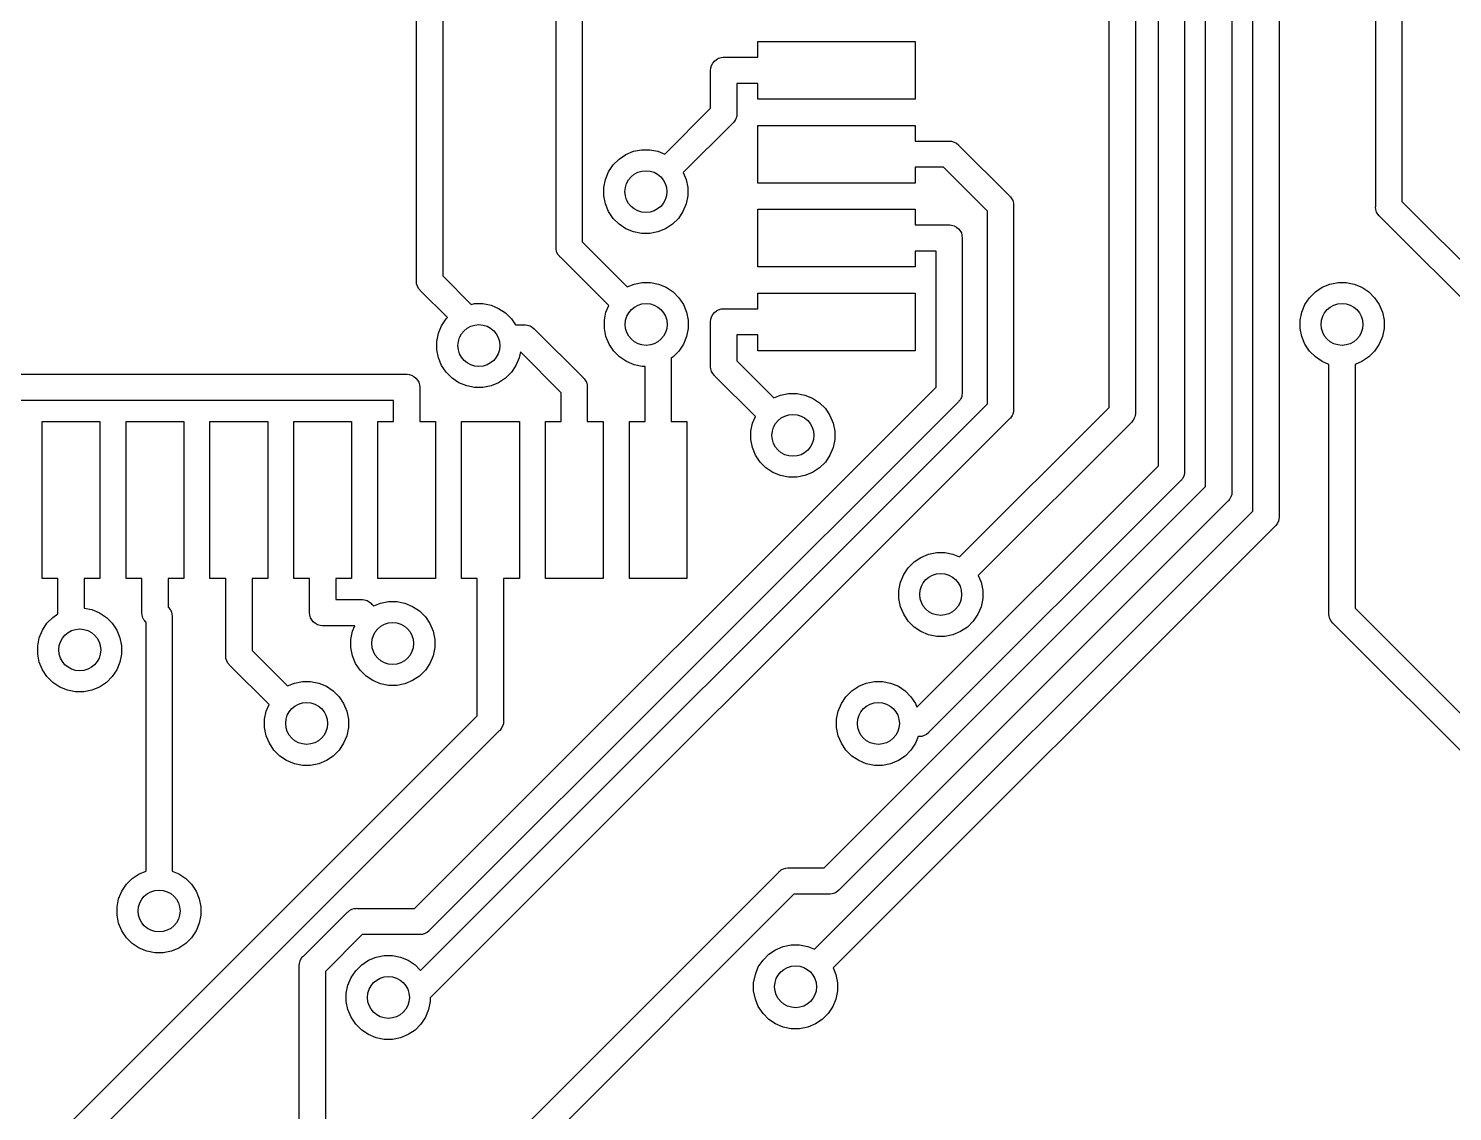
# Model space of a CAD drawing. Extents: x 0.4 to 23, y -16.1 to -0.4.
# Drawn here: x 13.89 to 14.425, y -4.392 to -3.985 of the extents above; entities that cross this region are included whole.
import ezdxf

# ---------------------------------------------------------------- set-up
doc = ezdxf.new("R2010")
doc.units = 0
doc.header["$MEASUREMENT"] = 0
doc.layers.add('BLACK', color=7, linetype='CONTINUOUS')

msp = doc.modelspace()

# ---------------------------------------------------------------- linework, layer by layer
at = {"layer": 'BLACK', "linetype": 'CONTINUOUS'}
for p, q in [((14.0879, -4.06673), (14.0879, -3.81515)), ((14.0977, -3.81694), (14.0977, -4.06494)), ((14.2956, -4.12719), (14.2956, -3.91764)), ((14.3054, -3.91944), (14.3054, -4.12899)), ((14.3141, -4.14906), (14.3141, -3.92419)), ((14.3239, -3.92599), (14.3239, -4.15086)), ((14.3318, -4.15682), (14.3318, -3.93154)), ((14.3416, -3.93333), (14.3416, -4.15861)), ((14.0453, -3.94031), (14.0453, -4.07762)), ((14.3495, -4.1661), (14.3495, -3.93888)), ((14.3594, -3.94068), (14.3594, -4.1679)), ((14.0354, -4.07942), (14.0354, -3.94319)), ((14.3957, -4.05157), (14.3957, -3.95807)), ((14.4055, -3.95807), (14.4055, -4.04978)), ((14.1636, -3.99555), (14.1636, -3.98965)), ((14.1636, -3.98965), (14.2227, -3.98965)), ((14.2227, -3.98965), (14.2227, -4.0113)), ((14.1459, -4.00047), (14.146, -3.99951)), ((14.146, -3.99951), (14.1462, -3.99858)), ((14.1462, -3.99858), (14.1467, -3.99773)), ((14.1467, -3.99773), (14.1473, -3.99698)), ((14.1473, -3.99698), (14.1481, -3.99636)), ((14.1481, -3.99636), (14.1489, -3.9959)), ((14.1489, -3.9959), (14.1499, -3.99562)), ((14.1499, -3.99562), (14.1506, -3.99555)), ((14.1506, -3.99555), (14.1508, -3.99553)), ((14.1508, -3.99553), (14.1511, -3.99555)), ((14.1511, -3.99555), (14.1636, -3.99555)), ((14.1459, -4.00071), (14.1459, -4.00047)), ((14.1459, -4.01473), (14.1459, -4.00071)), ((14.1636, -4.00539), (14.1557, -4.00539)), ((14.1557, -4.00539), (14.1557, -4.01653)), ((14.1636, -4.0113), (14.1636, -4.00539)), ((14.1287, -4.03194), (14.1459, -4.01473)), ((14.2227, -4.0113), (14.1636, -4.0113)), ((14.1541, -4.02042), (14.1356, -4.0389)), ((14.1543, -4.02026), (14.1541, -4.02042)), ((14.1545, -4.02008), (14.1543, -4.02026)), ((14.1549, -4.01952), (14.1545, -4.02008)), ((14.1545, -4.02008), (14.1545, -4.02008)), ((14.1552, -4.01894), (14.1549, -4.01952)), ((14.1554, -4.01866), (14.1552, -4.01894)), ((14.1557, -4.01773), (14.1554, -4.01866)), ((14.1557, -4.01653), (14.1558, -4.01677)), ((14.1558, -4.01677), (14.1557, -4.01701)), ((14.1557, -4.01701), (14.1557, -4.01701)), ((14.1557, -4.01701), (14.1557, -4.01773)), ((14.1636, -4.0428), (14.1636, -4.02114)), ((14.1636, -4.02114), (14.2227, -4.02114)), ((14.2227, -4.02114), (14.2227, -4.02705)), ((14.1141, -4.03207), (14.117, -4.03088)), ((14.117, -4.03088), (14.12, -4.03028)), ((14.12, -4.03028), (14.1231, -4.03028)), ((14.1231, -4.03028), (14.1261, -4.03088)), ((14.1261, -4.03088), (14.1287, -4.03194)), ((14.2227, -4.02705), (14.2352, -4.02705)), ((14.2352, -4.02705), (14.2355, -4.02702)), ((14.2355, -4.02702), (14.2357, -4.02705)), ((14.2357, -4.02705), (14.2357, -4.02705)), ((14.2357, -4.02705), (14.2364, -4.02712)), ((14.2364, -4.02712), (14.2374, -4.0274)), ((14.2374, -4.0274), (14.2382, -4.02786)), ((14.2382, -4.02786), (14.239, -4.02847)), ((14.239, -4.02847), (14.2391, -4.02866)), ((14.2391, -4.02866), (14.2581, -4.04766)), ((14.1076, -4.03857), (14.1093, -4.03599)), ((14.1093, -4.03599), (14.1115, -4.0338)), ((14.1115, -4.0338), (14.1141, -4.03207)), ((14.2334, -4.03689), (14.2227, -4.03689)), ((14.2227, -4.03689), (14.2227, -4.0428)), ((14.2499, -4.05335), (14.2334, -4.03689)), ((14.1058, -4.04448), (14.1064, -4.04143)), ((14.1064, -4.04143), (14.1076, -4.03857)), ((14.1356, -4.0389), (14.1367, -4.04143)), ((14.1367, -4.04143), (14.1373, -4.04448)), ((14.1058, -4.04758), (14.1058, -4.04448)), ((14.1064, -4.05062), (14.1058, -4.04758)), ((14.1373, -4.04758), (14.1367, -4.05062)), ((14.1373, -4.04448), (14.1373, -4.04758)), ((14.2227, -4.0428), (14.1636, -4.0428)), ((14.2581, -4.04766), (14.2583, -4.04781)), ((14.2583, -4.04781), (14.2585, -4.048)), ((14.2585, -4.048), (14.2585, -4.048)), ((14.2585, -4.048), (14.2589, -4.04856)), ((14.1076, -4.05349), (14.1064, -4.05062)), ((14.1367, -4.05062), (14.1355, -4.05349)), ((14.1636, -4.07429), (14.1636, -4.05264)), ((14.1636, -4.05264), (14.2227, -4.05264)), ((14.2227, -4.05264), (14.2227, -4.05854)), ((14.2499, -4.12576), (14.2499, -4.05335)), ((14.2589, -4.04856), (14.2592, -4.04898)), ((14.2592, -4.04898), (14.2594, -4.04942)), ((14.2594, -4.04942), (14.2597, -4.05035)), ((14.2597, -4.05035), (14.2597, -4.05107)), ((14.2597, -4.05107), (14.2597, -4.05107)), ((14.2597, -4.05107), (14.2598, -4.05131)), ((14.2598, -4.05131), (14.2597, -4.05155)), ((14.2597, -4.05155), (14.2597, -4.12755)), ((14.3956, -4.05181), (14.3957, -4.05157)), ((14.3957, -4.05278), (14.3956, -4.05181)), ((14.396, -4.05371), (14.3957, -4.05278)), ((14.4055, -4.04978), (14.5346, -4.17885)), ((14.1093, -4.05607), (14.1076, -4.05349)), ((14.1115, -4.05826), (14.1093, -4.05607)), ((14.1141, -4.05998), (14.1115, -4.05826)), ((14.1316, -4.05826), (14.129, -4.05998)), ((14.1338, -4.05607), (14.1316, -4.05826)), ((14.1355, -4.05349), (14.1338, -4.05607)), ((14.2227, -4.05854), (14.2352, -4.05854)), ((14.2352, -4.05854), (14.2355, -4.05852)), ((14.2355, -4.05852), (14.2357, -4.05854)), ((14.2357, -4.05854), (14.2357, -4.05854)), ((14.2357, -4.05854), (14.2364, -4.05861)), ((14.2364, -4.05861), (14.2374, -4.0589)), ((14.3965, -4.05456), (14.396, -4.05371)), ((14.3969, -4.05512), (14.3965, -4.05456)), ((14.3971, -4.05531), (14.3969, -4.05512)), ((14.3973, -4.05547), (14.3971, -4.05531)), ((14.5263, -4.18454), (14.3973, -4.05547)), ((14.117, -4.06117), (14.1141, -4.05998)), ((14.12, -4.06178), (14.117, -4.06117)), ((14.1231, -4.06178), (14.12, -4.06178)), ((14.1261, -4.06117), (14.1231, -4.06178)), ((14.129, -4.05998), (14.1261, -4.06117)), ((14.2374, -4.0589), (14.2382, -4.05935)), ((14.2382, -4.05935), (14.239, -4.05997)), ((14.239, -4.05997), (14.2396, -4.06072)), ((14.2396, -4.06072), (14.2401, -4.06157)), ((14.2401, -4.06157), (14.2403, -4.0625)), ((14.2403, -4.0625), (14.2404, -4.06346)), ((14.2404, -4.06346), (14.2404, -4.06371)), ((14.2404, -4.06371), (14.2404, -4.12124)), ((14.0879, -4.06698), (14.0879, -4.06673)), ((14.0879, -4.06794), (14.0879, -4.06698)), ((14.0882, -4.06887), (14.0879, -4.06794)), ((14.0887, -4.06972), (14.0882, -4.06887)), ((14.0977, -4.06494), (14.1146, -4.08184)), ((14.2306, -4.06839), (14.2227, -4.06839)), ((14.2227, -4.06839), (14.2227, -4.07429)), ((14.2306, -4.11945), (14.2306, -4.06839)), ((14.0891, -4.07029), (14.0887, -4.06972)), ((14.0893, -4.07047), (14.0891, -4.07029)), ((14.0895, -4.07063), (14.0893, -4.07047)), ((14.1077, -4.0888), (14.0895, -4.07063)), ((14.2227, -4.07429), (14.1636, -4.07429)), ((14.0354, -4.07966), (14.0354, -4.07942)), ((14.0355, -4.08062), (14.0354, -4.07966)), ((14.0453, -4.07762), (14.056, -4.08838)), ((14.0358, -4.08155), (14.0355, -4.08062)), ((14.0362, -4.0824), (14.0358, -4.08155)), ((14.0367, -4.08297), (14.0362, -4.0824)), ((14.0368, -4.08315), (14.0367, -4.08297)), ((14.037, -4.08331), (14.0368, -4.08315)), ((14.0471, -4.09337), (14.037, -4.08331)), ((14.1146, -4.08184), (14.1172, -4.08079)), ((14.1172, -4.08079), (14.1202, -4.08018)), ((14.1202, -4.08018), (14.1233, -4.08018)), ((14.1233, -4.08018), (14.1263, -4.08079)), ((14.1263, -4.08079), (14.1292, -4.08197)), ((14.1292, -4.08197), (14.1318, -4.0837)), ((14.1318, -4.0837), (14.134, -4.08589)), ((14.1636, -4.09004), (14.1636, -4.08413)), ((14.1636, -4.08413), (14.2227, -4.08413)), ((14.2227, -4.08413), (14.2227, -4.10579)), ((14.3708, -4.08589), (14.373, -4.0837)), ((14.373, -4.0837), (14.3756, -4.08197)), ((14.3756, -4.08197), (14.3784, -4.08079)), ((14.3784, -4.08079), (14.3815, -4.08018)), ((14.3815, -4.08018), (14.3846, -4.08018)), ((14.3846, -4.08018), (14.3876, -4.08079)), ((14.3876, -4.08079), (14.3905, -4.08197)), ((14.3905, -4.08197), (14.3931, -4.0837)), ((14.3931, -4.0837), (14.3952, -4.08589)), ((14.056, -4.08838), (14.0573, -4.08812)), ((14.0573, -4.08812), (14.0604, -4.08812)), ((14.0604, -4.08812), (14.0635, -4.08872)), ((14.0635, -4.08872), (14.0663, -4.08991)), ((14.0663, -4.08991), (14.0689, -4.09163)), ((14.1066, -4.09134), (14.1077, -4.0888)), ((14.134, -4.08589), (14.1357, -4.08847)), ((14.1357, -4.08847), (14.1369, -4.09134)), ((14.1481, -4.09085), (14.1489, -4.09039)), ((14.1489, -4.09039), (14.1499, -4.09011)), ((14.1499, -4.09011), (14.1506, -4.09004)), ((14.1506, -4.09004), (14.1508, -4.09002)), ((14.1506, -4.09004), (14.1506, -4.09004)), ((14.1508, -4.09002), (14.1511, -4.09004)), ((14.1511, -4.09004), (14.1636, -4.09004)), ((14.3679, -4.09134), (14.3691, -4.08847)), ((14.3691, -4.08847), (14.3708, -4.08589)), ((14.3952, -4.08589), (14.397, -4.08847)), ((14.397, -4.08847), (14.3982, -4.09134)), ((14.0449, -4.09641), (14.0466, -4.09383)), ((14.0466, -4.09383), (14.0471, -4.09337)), ((14.0689, -4.09163), (14.0711, -4.09383)), ((14.0711, -4.09383), (14.0726, -4.0961)), ((14.0726, -4.0961), (14.076, -4.0961)), ((14.076, -4.0961), (14.0762, -4.09608)), ((14.0762, -4.09608), (14.0764, -4.0961)), ((14.0764, -4.0961), (14.0764, -4.0961)), ((14.0764, -4.0961), (14.0772, -4.09617)), ((14.0772, -4.09617), (14.0781, -4.09645)), ((14.106, -4.09438), (14.1066, -4.09134)), ((14.106, -4.09748), (14.106, -4.09438)), ((14.1369, -4.09134), (14.1375, -4.09438)), ((14.1375, -4.09438), (14.1375, -4.09748)), ((14.1459, -4.09496), (14.146, -4.094)), ((14.1459, -4.0952), (14.1459, -4.09496)), ((14.1459, -4.11142), (14.1459, -4.0952)), ((14.146, -4.094), (14.1462, -4.09307)), ((14.1462, -4.09307), (14.1467, -4.09221)), ((14.1467, -4.09221), (14.1473, -4.09146)), ((14.1473, -4.09146), (14.1481, -4.09085)), ((14.3673, -4.09438), (14.3679, -4.09134)), ((14.3673, -4.09748), (14.3673, -4.09438)), ((14.3982, -4.09134), (14.3988, -4.09438)), ((14.3988, -4.09438), (14.3988, -4.09748)), ((14.0431, -4.10232), (14.0437, -4.09927)), ((14.0437, -4.09927), (14.0449, -4.09641)), ((14.0781, -4.09645), (14.0789, -4.09691)), ((14.0789, -4.09691), (14.0797, -4.09753)), ((14.0797, -4.09753), (14.0798, -4.09771)), ((14.0798, -4.09771), (14.098, -4.1159)), ((14.1066, -4.10052), (14.106, -4.09748)), ((14.1078, -4.10339), (14.1066, -4.10052)), ((14.1369, -4.10052), (14.1357, -4.10339)), ((14.1375, -4.09748), (14.1369, -4.10052)), ((14.1636, -4.09988), (14.1557, -4.09988)), ((14.1557, -4.09988), (14.1557, -4.10963)), ((14.1636, -4.10579), (14.1636, -4.09988)), ((14.3679, -4.10052), (14.3673, -4.09748)), ((14.3691, -4.10339), (14.3679, -4.10052)), ((14.3982, -4.10052), (14.397, -4.10339)), ((14.3988, -4.09748), (14.3982, -4.10052)), ((14.0431, -4.10542), (14.0431, -4.10232)), ((14.0437, -4.10846), (14.0431, -4.10542)), ((14.0745, -4.10624), (14.074, -4.10846)), ((14.0898, -4.12159), (14.0745, -4.10624)), ((14.1095, -4.10597), (14.1078, -4.10339)), ((14.1117, -4.10816), (14.1095, -4.10597)), ((14.134, -4.10597), (14.1318, -4.10816)), ((14.1357, -4.10339), (14.134, -4.10597)), ((14.2227, -4.10579), (14.1636, -4.10579)), ((14.3708, -4.10597), (14.3691, -4.10339)), ((14.373, -4.10816), (14.3708, -4.10597)), ((14.3952, -4.10597), (14.3931, -4.10816)), ((14.397, -4.10339), (14.3952, -4.10597)), ((14.0449, -4.11133), (14.0437, -4.10846)), ((14.0466, -4.1139), (14.0449, -4.11133)), ((14.0728, -4.11133), (14.0711, -4.1139)), ((14.074, -4.10846), (14.0728, -4.11133)), ((14.1143, -4.10988), (14.1117, -4.10816)), ((14.1172, -4.11107), (14.1143, -4.10988)), ((14.1202, -4.11168), (14.1172, -4.11107)), ((14.1213, -4.11168), (14.1202, -4.11168)), ((14.1213, -4.13236), (14.1213, -4.11168)), ((14.1318, -4.10816), (14.1311, -4.10859)), ((14.1311, -4.10859), (14.1311, -4.13236)), ((14.1459, -4.11167), (14.1459, -4.11142)), ((14.1459, -4.11191), (14.1459, -4.11167)), ((14.146, -4.11263), (14.1459, -4.11191)), ((14.1459, -4.11191), (14.1459, -4.11191)), ((14.1557, -4.10963), (14.1696, -4.12351)), ((14.3756, -4.10988), (14.373, -4.10816)), ((14.3781, -4.11094), (14.3756, -4.10988)), ((14.3781, -4.20438), (14.3781, -4.11094)), ((14.3905, -4.10988), (14.3879, -4.11094)), ((14.3879, -4.11094), (14.3879, -4.20259)), ((14.3931, -4.10816), (14.3905, -4.10988)), ((12.6912, -4.11463), (14.0315, -4.11463)), ((14.0315, -4.11463), (14.0317, -4.11461)), ((14.0317, -4.11461), (14.032, -4.11463)), ((14.032, -4.11463), (14.0327, -4.11471)), ((14.0327, -4.11471), (14.0336, -4.11499)), ((14.0336, -4.11499), (14.0345, -4.11544)), ((14.0345, -4.11544), (14.0352, -4.11606)), ((14.0352, -4.11606), (14.0358, -4.11681)), ((14.0358, -4.11681), (14.0363, -4.11766)), ((14.0488, -4.1161), (14.0466, -4.1139)), ((14.0514, -4.11782), (14.0488, -4.1161)), ((14.0689, -4.1161), (14.0663, -4.11782)), ((14.0711, -4.1139), (14.0689, -4.1161)), ((14.098, -4.1159), (14.0982, -4.11606)), ((14.0982, -4.11606), (14.0984, -4.11625)), ((14.0984, -4.11625), (14.0984, -4.11625)), ((14.0984, -4.11625), (14.0986, -4.11654)), ((14.0986, -4.11654), (14.0988, -4.11681)), ((14.0988, -4.11681), (14.0993, -4.11766)), ((14.1462, -4.11356), (14.146, -4.11263)), ((14.1467, -4.11441), (14.1462, -4.11356)), ((14.1473, -4.11516), (14.1467, -4.11441)), ((14.1475, -4.11532), (14.1473, -4.11516)), ((14.1627, -4.13047), (14.1475, -4.11532)), ((14.0347, -4.31532), (14.2306, -4.11945)), ((14.0363, -4.11766), (14.0366, -4.11859)), ((14.0366, -4.11859), (14.0367, -4.11956)), ((14.0367, -4.11956), (14.0367, -4.1198)), ((14.0367, -4.1198), (14.0367, -4.13236)), ((14.0543, -4.11901), (14.0514, -4.11782)), ((14.0573, -4.11961), (14.0543, -4.11901)), ((14.0604, -4.11961), (14.0573, -4.11961)), ((14.0635, -4.11901), (14.0604, -4.11961)), ((14.0663, -4.11782), (14.0635, -4.11901)), ((14.0898, -4.13236), (14.0898, -4.12159)), ((14.0993, -4.11766), (14.0996, -4.11859)), ((14.0996, -4.11859), (14.0996, -4.11931)), ((14.0996, -4.11931), (14.0996, -4.11931)), ((14.0996, -4.11931), (14.0997, -4.11956)), ((14.0997, -4.11956), (14.0996, -4.1198)), ((14.0996, -4.1198), (14.0996, -4.13236)), ((14.1696, -4.12351), (14.1722, -4.12246)), ((14.1722, -4.12246), (14.1752, -4.12186)), ((14.1752, -4.12186), (14.1783, -4.12186)), ((14.1783, -4.12186), (14.1813, -4.12246)), ((14.1813, -4.12246), (14.1842, -4.12365)), ((14.2403, -4.12245), (14.2402, -4.12305)), ((14.2404, -4.12173), (14.2403, -4.12245)), ((14.2404, -4.12124), (14.2404, -4.12148)), ((14.2404, -4.12148), (14.2404, -4.12173)), ((14.2404, -4.12173), (14.2404, -4.12173)), ((14.0268, -4.12448), (12.6894, -4.12448)), ((14.0268, -4.13236), (14.0268, -4.12448)), ((14.037, -4.33865), (14.2499, -4.12576)), ((14.2388, -4.12513), (14.0404, -4.32355)), ((14.1842, -4.12365), (14.1868, -4.12537)), ((14.1868, -4.12537), (14.189, -4.12757)), ((14.189, -4.12757), (14.1907, -4.13015)), ((14.239, -4.12498), (14.2388, -4.12513)), ((14.2391, -4.12479), (14.239, -4.12498)), ((14.2396, -4.12423), (14.2391, -4.12479)), ((14.2394, -4.1833), (14.2956, -4.12719)), ((14.2401, -4.12338), (14.2396, -4.12423)), ((14.2402, -4.12305), (14.2401, -4.12338)), ((14.2597, -4.12755), (14.2598, -4.1278)), ((14.2598, -4.1278), (14.2597, -4.12804)), ((14.2597, -4.12804), (14.2597, -4.12804)), ((14.2597, -4.12804), (14.2597, -4.12876)), ((13.8949, -4.19142), (13.8949, -4.13236)), ((13.8949, -4.13236), (13.9166, -4.13236)), ((13.9166, -4.13236), (13.9166, -4.19142)), ((13.9264, -4.19142), (13.9264, -4.13236)), ((13.9264, -4.13236), (13.9481, -4.13236)), ((13.9481, -4.13236), (13.9481, -4.19142)), ((13.9579, -4.19142), (13.9579, -4.13236)), ((13.9579, -4.13236), (13.9796, -4.13236)), ((13.9796, -4.13236), (13.9796, -4.19142)), ((13.9894, -4.19142), (13.9894, -4.13236)), ((13.9894, -4.13236), (14.0111, -4.13236)), ((14.0111, -4.13236), (14.0111, -4.19142)), ((14.0209, -4.19142), (14.0209, -4.13236)), ((14.0209, -4.13236), (14.0268, -4.13236)), ((14.0367, -4.13236), (14.0426, -4.13236)), ((14.2581, -4.13145), (14.0406, -4.34894)), ((14.0426, -4.13236), (14.0426, -4.19142)), ((14.0524, -4.19142), (14.0524, -4.13236)), ((14.0524, -4.13236), (14.0741, -4.13236)), ((14.0741, -4.13236), (14.0741, -4.19142)), ((14.0839, -4.19142), (14.0839, -4.13236)), ((14.0839, -4.13236), (14.0898, -4.13236)), ((14.0996, -4.13236), (14.1056, -4.13236)), ((14.1056, -4.13236), (14.1056, -4.19142)), ((14.1154, -4.19142), (14.1154, -4.13236)), ((14.1154, -4.13236), (14.1213, -4.13236)), ((14.1311, -4.13236), (14.137, -4.13236)), ((14.137, -4.13236), (14.137, -4.19142)), ((14.161, -4.13606), (14.1616, -4.13301)), ((14.1616, -4.13301), (14.1627, -4.13047)), ((14.1907, -4.13015), (14.1919, -4.13301)), ((14.1919, -4.13301), (14.1925, -4.13606)), ((14.3038, -4.13288), (14.2464, -4.19026)), ((14.2583, -4.13129), (14.2581, -4.13145)), ((14.2585, -4.1311), (14.2583, -4.13129)), ((14.2589, -4.13054), (14.2585, -4.1311)), ((14.2585, -4.1311), (14.2585, -4.1311)), ((14.2591, -4.1302), (14.2589, -4.13054)), ((14.2594, -4.12969), (14.2591, -4.1302)), ((14.2597, -4.12876), (14.2594, -4.12969)), ((14.304, -4.13273), (14.3038, -4.13288)), ((14.3045, -4.13207), (14.304, -4.13273)), ((14.3046, -4.13198), (14.3045, -4.13207)), ((14.305, -4.13112), (14.3046, -4.13198)), ((14.3052, -4.13066), (14.305, -4.13112)), ((14.3053, -4.1302), (14.3052, -4.13066)), ((14.3054, -4.12947), (14.3053, -4.1302)), ((14.3054, -4.12899), (14.3054, -4.12923)), ((14.3054, -4.12923), (14.3054, -4.12947)), ((14.3054, -4.12947), (14.3054, -4.12947)), ((14.161, -4.13916), (14.161, -4.13606)), ((14.1925, -4.13606), (14.1925, -4.13916)), ((14.1616, -4.1422), (14.161, -4.13916)), ((14.1628, -4.14507), (14.1616, -4.1422)), ((14.1919, -4.1422), (14.1907, -4.14507)), ((14.1925, -4.13916), (14.1919, -4.1422)), ((14.1645, -4.14765), (14.1628, -4.14507)), ((14.1667, -4.14984), (14.1645, -4.14765)), ((14.189, -4.14765), (14.1868, -4.14984)), ((14.1907, -4.14507), (14.189, -4.14765)), ((14.2234, -4.23972), (14.3141, -4.14906)), ((14.1693, -4.15156), (14.1667, -4.14984)), ((14.1722, -4.15275), (14.1693, -4.15156)), ((14.1752, -4.15335), (14.1722, -4.15275)), ((14.1783, -4.15335), (14.1752, -4.15335)), ((14.1813, -4.15275), (14.1783, -4.15335)), ((14.1842, -4.15156), (14.1813, -4.15275)), ((14.1868, -4.14984), (14.1842, -4.15156)), ((14.3223, -4.15475), (14.2279, -4.24916)), ((14.3225, -4.1546), (14.3223, -4.15475)), ((14.3227, -4.15441), (14.3225, -4.1546)), ((14.323, -4.15394), (14.3227, -4.15441)), ((14.3227, -4.15441), (14.3227, -4.15441)), ((14.3231, -4.15385), (14.323, -4.15394)), ((14.3236, -4.15299), (14.3231, -4.15385)), ((14.3239, -4.15206), (14.3236, -4.15299)), ((14.3239, -4.15086), (14.3239, -4.1511)), ((14.3239, -4.1511), (14.3239, -4.15134)), ((14.3239, -4.15134), (14.3239, -4.15134)), ((14.3239, -4.15134), (14.3239, -4.15206)), ((14.1885, -4.3001), (14.3318, -4.15682)), ((14.3416, -4.15982), (14.3413, -4.16075)), ((14.3416, -4.15861), (14.3417, -4.15885)), ((14.3417, -4.15885), (14.3416, -4.1591)), ((14.3416, -4.1591), (14.3416, -4.1591)), ((14.3416, -4.1591), (14.3416, -4.15982)), ((14.34, -4.1625), (14.1942, -4.30833)), ((14.3402, -4.16235), (14.34, -4.1625)), ((14.3404, -4.16216), (14.3402, -4.16235)), ((14.3408, -4.1616), (14.3404, -4.16216)), ((14.3404, -4.16216), (14.3404, -4.16216)), ((14.3409, -4.16144), (14.3408, -4.1616)), ((14.3413, -4.16075), (14.3409, -4.16144)), ((14.1849, -4.33071), (14.3495, -4.1661)), ((14.3586, -4.17089), (14.3581, -4.17145)), ((14.359, -4.17003), (14.3586, -4.17089)), ((14.3591, -4.16992), (14.359, -4.17003)), ((14.3593, -4.16911), (14.3591, -4.16992)), ((14.3594, -4.16838), (14.3593, -4.16911)), ((14.3594, -4.1679), (14.3594, -4.16814)), ((14.3594, -4.16814), (14.3594, -4.16838)), ((14.3594, -4.16838), (14.3594, -4.16838)), ((14.3578, -4.17179), (14.1919, -4.33767)), ((14.358, -4.17164), (14.3578, -4.17179)), ((14.3581, -4.17145), (14.358, -4.17164)), ((14.3581, -4.17145), (14.3581, -4.17145)), ((14.2277, -4.18225), (14.2308, -4.18165)), ((14.2308, -4.18165), (14.2339, -4.18165)), ((14.2339, -4.18165), (14.2369, -4.18225)), ((14.2201, -4.18735), (14.2223, -4.18516)), ((14.2223, -4.18516), (14.2249, -4.18344)), ((14.2249, -4.18344), (14.2277, -4.18225)), ((14.2369, -4.18225), (14.2394, -4.1833)), ((13.9008, -4.19142), (13.8949, -4.19142)), ((13.9008, -4.20472), (13.9008, -4.19142)), ((13.9166, -4.19142), (13.9107, -4.19142)), ((13.9107, -4.19142), (13.9107, -4.20249)), ((13.9323, -4.19142), (13.9264, -4.19142)), ((13.9323, -4.20398), (13.9323, -4.19142)), ((13.9481, -4.19142), (13.9422, -4.19142)), ((13.9422, -4.19142), (13.9422, -4.20217)), ((13.9638, -4.19142), (13.9579, -4.19142)), ((13.9638, -4.22018), (13.9638, -4.19142)), ((13.9796, -4.19142), (13.9737, -4.19142)), ((13.9737, -4.19142), (13.9737, -4.21839)), ((13.9953, -4.19142), (13.9894, -4.19142)), ((13.9953, -4.20398), (13.9953, -4.19142)), ((14.0111, -4.19142), (14.0052, -4.19142)), ((14.0052, -4.19142), (14.0052, -4.1993)), ((14.0426, -4.19142), (14.0209, -4.19142)), ((14.0583, -4.19142), (14.0524, -4.19142)), ((14.0583, -4.24296), (14.0583, -4.19142)), ((14.0741, -4.19142), (14.0681, -4.19142)), ((14.0681, -4.19142), (14.0681, -4.24476)), ((14.1056, -4.19142), (14.0839, -4.19142)), ((14.137, -4.19142), (14.1154, -4.19142)), ((14.2172, -4.1928), (14.2184, -4.18993)), ((14.2184, -4.18993), (14.2201, -4.18735)), ((14.2464, -4.19026), (14.2475, -4.1928)), ((14.2166, -4.19584), (14.2172, -4.1928)), ((14.2166, -4.19894), (14.2166, -4.19584)), ((14.2475, -4.1928), (14.2481, -4.19584)), ((14.2481, -4.19584), (14.2481, -4.19894)), ((13.9107, -4.20249), (13.9136, -4.20307)), ((13.9136, -4.20307), (13.9164, -4.20425)), ((13.9422, -4.20217), (13.9423, -4.20227)), ((13.9423, -4.20227), (13.9429, -4.20302)), ((13.9429, -4.20302), (13.9434, -4.20388)), ((14.0052, -4.1993), (14.0147, -4.1993)), ((14.0147, -4.1993), (14.015, -4.19928)), ((14.015, -4.19928), (14.0152, -4.1993)), ((14.0152, -4.1993), (14.0152, -4.1993)), ((14.0152, -4.1993), (14.0159, -4.19937)), ((14.0159, -4.19937), (14.0169, -4.19966)), ((14.0169, -4.19966), (14.0177, -4.20011)), ((14.0177, -4.20011), (14.0185, -4.20073)), ((14.0185, -4.20073), (14.0186, -4.20092)), ((14.0186, -4.20092), (14.0194, -4.20172)), ((14.0194, -4.20172), (14.022, -4.20066)), ((14.022, -4.20066), (14.025, -4.20006)), ((14.025, -4.20006), (14.0281, -4.20006)), ((14.0281, -4.20006), (14.0311, -4.20066)), ((14.0311, -4.20066), (14.034, -4.20185)), ((14.034, -4.20185), (14.0366, -4.20357)), ((14.2172, -4.20199), (14.2166, -4.19894)), ((14.2184, -4.20485), (14.2172, -4.20199)), ((14.2475, -4.20199), (14.2463, -4.20485)), ((14.2481, -4.19894), (14.2475, -4.20199)), ((14.3879, -4.20259), (14.5156, -4.33024)), ((13.895, -4.21075), (13.8967, -4.20817)), ((13.8967, -4.20817), (13.8989, -4.20598)), ((13.8989, -4.20598), (13.9008, -4.20472)), ((13.9164, -4.20425), (13.919, -4.20598)), ((13.919, -4.20598), (13.9212, -4.20817)), ((13.9212, -4.20817), (13.9229, -4.21075)), ((13.9323, -4.20422), (13.9323, -4.20398)), ((13.9324, -4.20519), (13.9323, -4.20422)), ((13.9327, -4.20612), (13.9324, -4.20519)), ((13.9331, -4.20697), (13.9327, -4.20612)), ((13.9334, -4.20729), (13.9331, -4.20697)), ((13.9337, -4.20772), (13.9334, -4.20729)), ((13.9339, -4.20782), (13.9337, -4.20772)), ((13.9339, -4.3013), (13.9339, -4.20782)), ((13.9434, -4.20388), (13.9436, -4.2048)), ((13.9436, -4.2048), (13.9437, -4.20553)), ((13.9437, -4.20553), (13.9437, -4.20553)), ((13.9437, -4.20553), (13.9437, -4.20577)), ((13.9437, -4.20577), (13.9437, -4.20601)), ((13.9437, -4.20601), (13.9437, -4.3013)), ((13.9953, -4.20422), (13.9953, -4.20398)), ((13.9954, -4.20519), (13.9953, -4.20422)), ((13.9957, -4.20612), (13.9954, -4.20519)), ((13.9961, -4.20697), (13.9957, -4.20612)), ((13.9967, -4.20772), (13.9961, -4.20697)), ((13.9975, -4.20834), (13.9967, -4.20772)), ((13.9983, -4.20879), (13.9975, -4.20834)), ((14.0366, -4.20357), (14.0388, -4.20577)), ((14.0388, -4.20577), (14.0405, -4.20835)), ((14.0405, -4.20835), (14.0417, -4.21121)), ((14.2201, -4.20743), (14.2184, -4.20485)), ((14.2223, -4.20963), (14.2201, -4.20743)), ((14.2445, -4.20743), (14.2424, -4.20963)), ((14.2463, -4.20485), (14.2445, -4.20743)), ((14.3781, -4.20463), (14.3781, -4.20438)), ((14.3781, -4.20487), (14.3781, -4.20463)), ((14.3782, -4.20559), (14.3781, -4.20487)), ((14.3781, -4.20487), (14.3781, -4.20487)), ((14.3784, -4.20652), (14.3782, -4.20559)), ((14.3789, -4.20737), (14.3784, -4.20652)), ((14.3795, -4.20812), (14.3789, -4.20737)), ((14.3797, -4.20828), (14.3795, -4.20812)), ((14.5057, -4.33424), (14.3797, -4.20828)), ((13.8932, -4.21666), (13.8938, -4.21362)), ((13.8938, -4.21362), (13.895, -4.21075)), ((13.9229, -4.21075), (13.9241, -4.21362)), ((13.9241, -4.21362), (13.9247, -4.21666)), ((13.9993, -4.20907), (13.9983, -4.20879)), ((14, -4.20915), (13.9993, -4.20907)), ((14.0002, -4.20917), (14, -4.20915)), ((14, -4.20915), (14, -4.20915)), ((14.0005, -4.20915), (14.0002, -4.20917)), ((14.0123, -4.20915), (14.0005, -4.20915)), ((14.0108, -4.21426), (14.0114, -4.21121)), ((14.0114, -4.21121), (14.0123, -4.20915)), ((14.0417, -4.21121), (14.0423, -4.21426)), ((14.2249, -4.21135), (14.2223, -4.20963)), ((14.2277, -4.21254), (14.2249, -4.21135)), ((14.2308, -4.21314), (14.2277, -4.21254)), ((14.2339, -4.21314), (14.2308, -4.21314)), ((14.2369, -4.21254), (14.2339, -4.21314)), ((14.2398, -4.21135), (14.2369, -4.21254)), ((14.2424, -4.20963), (14.2398, -4.21135)), ((13.8932, -4.21976), (13.8932, -4.21666)), ((13.9247, -4.21666), (13.9247, -4.21976)), ((13.9737, -4.21839), (13.987, -4.23176)), ((14.0108, -4.21736), (14.0108, -4.21426)), ((14.0114, -4.2204), (14.0108, -4.21736)), ((14.0423, -4.21736), (14.0417, -4.2204)), ((14.0423, -4.21426), (14.0423, -4.21736)), ((13.8938, -4.2228), (13.8932, -4.21976)), ((13.895, -4.22567), (13.8938, -4.2228)), ((13.9241, -4.2228), (13.9229, -4.22567)), ((13.9247, -4.21976), (13.9241, -4.2228)), ((13.9638, -4.22043), (13.9638, -4.22018)), ((13.9639, -4.22139), (13.9638, -4.22043)), ((13.9642, -4.22232), (13.9639, -4.22139)), ((13.9646, -4.22317), (13.9642, -4.22232)), ((13.9651, -4.22373), (13.9646, -4.22317)), ((13.9652, -4.22392), (13.9651, -4.22373)), ((13.9654, -4.22408), (13.9652, -4.22392)), ((13.9801, -4.23872), (13.9654, -4.22408)), ((14.0126, -4.22327), (14.0114, -4.2204)), ((14.0143, -4.22585), (14.0126, -4.22327)), ((14.0405, -4.22327), (14.0388, -4.22585)), ((14.0417, -4.2204), (14.0405, -4.22327)), ((13.8967, -4.22825), (13.895, -4.22567)), ((13.8989, -4.23044), (13.8967, -4.22825)), ((13.9212, -4.22825), (13.919, -4.23044)), ((13.9229, -4.22567), (13.9212, -4.22825)), ((14.0165, -4.22804), (14.0143, -4.22585)), ((14.0191, -4.22976), (14.0165, -4.22804)), ((14.022, -4.23095), (14.0191, -4.22976)), ((14.034, -4.22976), (14.0311, -4.23095)), ((14.0366, -4.22804), (14.034, -4.22976)), ((14.0388, -4.22585), (14.0366, -4.22804)), ((13.9015, -4.23216), (13.8989, -4.23044)), ((13.9044, -4.23335), (13.9015, -4.23216)), ((13.9074, -4.23396), (13.9044, -4.23335)), ((13.9105, -4.23396), (13.9074, -4.23396)), ((13.9136, -4.23335), (13.9105, -4.23396)), ((13.9164, -4.23216), (13.9136, -4.23335)), ((13.919, -4.23044), (13.9164, -4.23216)), ((13.987, -4.23176), (13.9896, -4.23071)), ((13.9896, -4.23071), (13.9926, -4.23011)), ((13.9926, -4.23011), (13.9957, -4.23011)), ((13.9957, -4.23011), (13.9988, -4.23071)), ((13.9988, -4.23071), (14.0016, -4.2319)), ((14.0016, -4.2319), (14.0042, -4.23362)), ((14.0042, -4.23362), (14.0064, -4.23582)), ((14.025, -4.23156), (14.022, -4.23095)), ((14.0281, -4.23156), (14.025, -4.23156)), ((14.0311, -4.23095), (14.0281, -4.23156)), ((14.1967, -4.23582), (14.1989, -4.23362)), ((14.1989, -4.23362), (14.2015, -4.2319)), ((14.2015, -4.2319), (14.2043, -4.23071)), ((14.2043, -4.23071), (14.2074, -4.23011)), ((14.2074, -4.23011), (14.2105, -4.23011)), ((14.2105, -4.23011), (14.2135, -4.23071)), ((14.2135, -4.23071), (14.2164, -4.2319)), ((14.2164, -4.2319), (14.219, -4.23362)), ((14.219, -4.23362), (14.2211, -4.23582)), ((13.979, -4.24126), (13.9801, -4.23872)), ((14.0064, -4.23582), (14.0081, -4.23839)), ((14.0081, -4.23839), (14.0093, -4.24126)), ((14.1938, -4.24126), (14.195, -4.23839)), ((14.195, -4.23839), (14.1967, -4.23582)), ((14.2211, -4.23582), (14.2229, -4.23839)), ((14.2229, -4.23839), (14.2234, -4.23972)), ((13.555, -4.74625), (14.0583, -4.24296)), ((13.9784, -4.2443), (13.979, -4.24126)), ((13.9784, -4.24741), (13.9784, -4.2443)), ((14.0093, -4.24126), (14.0099, -4.2443)), ((14.0099, -4.2443), (14.0099, -4.24741)), ((14.0681, -4.24476), (14.0682, -4.245)), ((14.0682, -4.245), (14.0681, -4.24524)), ((14.0681, -4.24524), (14.0681, -4.24524)), ((14.0681, -4.24524), (14.0681, -4.24596)), ((14.1932, -4.2443), (14.1938, -4.24126)), ((14.1932, -4.24741), (14.1932, -4.2443)), ((14.0665, -4.24865), (13.562, -4.75321)), ((13.979, -4.25045), (13.9784, -4.24741)), ((13.9802, -4.25331), (13.979, -4.25045)), ((14.0093, -4.25045), (14.0081, -4.25331)), ((14.0099, -4.24741), (14.0093, -4.25045)), ((14.0667, -4.2485), (14.0665, -4.24865)), ((14.0673, -4.24782), (14.0667, -4.2485)), ((14.0678, -4.24689), (14.0673, -4.24775)), ((14.0673, -4.24775), (14.0673, -4.24782)), ((14.068, -4.24621), (14.0678, -4.24689)), ((14.0681, -4.24596), (14.068, -4.24621)), ((14.1938, -4.25045), (14.1932, -4.24741)), ((14.195, -4.25331), (14.1938, -4.25045)), ((14.2239, -4.25078), (14.2229, -4.25331)), ((14.224, -4.25078), (14.2239, -4.25078)), ((14.2242, -4.2508), (14.224, -4.25078)), ((14.2245, -4.25078), (14.2242, -4.2508)), ((14.2252, -4.2507), (14.2245, -4.25078)), ((14.2245, -4.25078), (14.2245, -4.25078)), ((14.2261, -4.25042), (14.2252, -4.2507)), ((14.227, -4.24997), (14.2261, -4.25042)), ((14.2277, -4.24935), (14.227, -4.24997)), ((14.2279, -4.24916), (14.2277, -4.24935)), ((13.9819, -4.25589), (13.9802, -4.25331)), ((13.9841, -4.25809), (13.9819, -4.25589)), ((14.0064, -4.25589), (14.0042, -4.25809)), ((14.0081, -4.25331), (14.0064, -4.25589)), ((14.1967, -4.25589), (14.195, -4.25331)), ((14.1989, -4.25809), (14.1967, -4.25589)), ((14.2211, -4.25589), (14.219, -4.25809)), ((14.2229, -4.25331), (14.2211, -4.25589)), ((13.9867, -4.25981), (13.9841, -4.25809)), ((13.9896, -4.261), (13.9867, -4.25981)), ((13.9926, -4.2616), (13.9896, -4.261)), ((13.9957, -4.2616), (13.9926, -4.2616)), ((13.9988, -4.261), (13.9957, -4.2616)), ((14.0016, -4.25981), (13.9988, -4.261)), ((14.0042, -4.25809), (14.0016, -4.25981)), ((14.2015, -4.25981), (14.1989, -4.25809)), ((14.2043, -4.261), (14.2015, -4.25981)), ((14.2074, -4.2616), (14.2043, -4.261)), ((14.2105, -4.2616), (14.2074, -4.2616)), ((14.2135, -4.261), (14.2105, -4.2616)), ((14.2164, -4.25981), (14.2135, -4.261)), ((14.219, -4.25809), (14.2164, -4.25981)), ((13.9266, -4.30627), (13.9287, -4.30408)), ((13.9287, -4.30408), (13.9313, -4.30236)), ((13.9313, -4.30236), (13.9339, -4.3013)), ((13.9437, -4.3013), (13.9462, -4.30236)), ((13.9462, -4.30236), (13.9488, -4.30408)), ((13.9488, -4.30408), (13.951, -4.30627)), ((14.0654, -4.40782), (14.1715, -4.30171)), ((14.1715, -4.30171), (14.1717, -4.30152)), ((14.1717, -4.30152), (14.1719, -4.30137)), ((14.1719, -4.30137), (14.1724, -4.30091)), ((14.1719, -4.30137), (14.1719, -4.30137)), ((14.1724, -4.30091), (14.1733, -4.30045)), ((14.1733, -4.30045), (14.1742, -4.30017)), ((14.1742, -4.30017), (14.1749, -4.3001)), ((14.1749, -4.3001), (14.1752, -4.30007)), ((14.1749, -4.3001), (14.1749, -4.3001)), ((14.1752, -4.30007), (14.1754, -4.3001)), ((14.1754, -4.3001), (14.1885, -4.3001)), ((13.9236, -4.31172), (13.9248, -4.30885)), ((13.9248, -4.30885), (13.9266, -4.30627)), ((13.951, -4.30627), (13.9527, -4.30885)), ((13.9527, -4.30885), (13.9539, -4.31172)), ((14.1772, -4.30994), (14.0737, -4.41351)), ((14.1903, -4.30994), (14.1772, -4.30994)), ((14.1906, -4.30996), (14.1903, -4.30994)), ((14.1908, -4.30994), (14.1906, -4.30996)), ((14.1915, -4.30987), (14.1908, -4.30994)), ((14.1908, -4.30994), (14.1908, -4.30994)), ((14.1925, -4.30959), (14.1915, -4.30987)), ((14.1933, -4.30913), (14.1925, -4.30959)), ((14.1941, -4.30852), (14.1933, -4.30913)), ((14.1942, -4.30833), (14.1941, -4.30852)), ((13.923, -4.31476), (13.9236, -4.31172)), ((13.923, -4.31786), (13.923, -4.31476)), ((13.9539, -4.31172), (13.9545, -4.31476)), ((13.9545, -4.31476), (13.9545, -4.31786)), ((14.0112, -4.31567), (14.0121, -4.31539)), ((14.0121, -4.31539), (14.0128, -4.31532)), ((14.0128, -4.31532), (14.0131, -4.3153)), ((14.0128, -4.31532), (14.0128, -4.31532)), ((14.0131, -4.3153), (14.0133, -4.31532)), ((14.0133, -4.31532), (14.0347, -4.31532)), ((13.9236, -4.3209), (13.923, -4.31786)), ((13.9545, -4.31786), (13.9539, -4.3209)), ((13.993, -4.33332), (14.0094, -4.31693)), ((14.0094, -4.31693), (14.0096, -4.31674)), ((14.0096, -4.31674), (14.0098, -4.31659)), ((14.0098, -4.31659), (14.0103, -4.31613)), ((14.0098, -4.31659), (14.0098, -4.31659)), ((14.0103, -4.31613), (14.0112, -4.31567)), ((14.0103, -4.31613), (14.0103, -4.31613)), ((14.0103, -4.31613), (14.0103, -4.31613)), ((13.9248, -4.32377), (13.9236, -4.3209)), ((13.9266, -4.32635), (13.9248, -4.32377)), ((13.9527, -4.32377), (13.951, -4.32635)), ((13.9539, -4.3209), (13.9527, -4.32377)), ((14.0151, -4.32516), (14.0013, -4.33901)), ((14.0365, -4.32516), (14.0151, -4.32516)), ((14.0367, -4.32519), (14.0365, -4.32516)), ((14.037, -4.32516), (14.0367, -4.32519)), ((14.0377, -4.32509), (14.037, -4.32516)), ((14.037, -4.32516), (14.037, -4.32516)), ((14.0386, -4.32481), (14.0377, -4.32509)), ((14.0395, -4.32435), (14.0386, -4.32481)), ((14.0402, -4.32374), (14.0395, -4.32435)), ((14.0404, -4.32355), (14.0402, -4.32374)), ((13.9287, -4.32854), (13.9266, -4.32635)), ((13.9313, -4.33027), (13.9287, -4.32854)), ((13.9342, -4.33145), (13.9313, -4.33027)), ((13.9372, -4.33206), (13.9342, -4.33145)), ((13.9434, -4.33145), (13.9403, -4.33206)), ((13.9462, -4.33027), (13.9434, -4.33145)), ((13.9488, -4.32854), (13.9462, -4.33027)), ((13.951, -4.32635), (13.9488, -4.32854)), ((14.1678, -4.33257), (14.1703, -4.33085)), ((14.1703, -4.33085), (14.1732, -4.32966)), ((14.1732, -4.32966), (14.1762, -4.32906)), ((14.1762, -4.32906), (14.1793, -4.32906)), ((14.1793, -4.32906), (14.1824, -4.32966)), ((14.1824, -4.32966), (14.1849, -4.33071)), ((13.9403, -4.33206), (13.9372, -4.33206)), ((13.9914, -4.33673), (13.9915, -4.336)), ((13.9914, -4.33697), (13.9914, -4.33673)), ((13.9914, -4.33673), (13.9914, -4.33673)), ((13.9915, -4.336), (13.9918, -4.33508)), ((13.9918, -4.33508), (13.9922, -4.33422)), ((13.9922, -4.33422), (13.9928, -4.33347)), ((13.9928, -4.33347), (13.993, -4.33332)), ((14.0127, -4.33876), (14.0149, -4.33656)), ((14.0149, -4.33656), (14.0174, -4.33484)), ((14.0174, -4.33484), (14.0203, -4.33365)), ((14.0203, -4.33365), (14.0233, -4.33305)), ((14.0233, -4.33305), (14.0264, -4.33305)), ((14.0264, -4.33305), (14.0295, -4.33365)), ((14.0295, -4.33365), (14.0323, -4.33484)), ((14.0323, -4.33484), (14.0349, -4.33656)), ((14.0349, -4.33656), (14.037, -4.33865)), ((14.1638, -4.33734), (14.1656, -4.33476)), ((14.1656, -4.33476), (14.1678, -4.33257)), ((13.9914, -4.33721), (13.9914, -4.33697)), ((13.9914, -4.50411), (13.9914, -4.33721)), ((14.0013, -4.33901), (14.0013, -4.50591)), ((14.0097, -4.3442), (14.0109, -4.34134)), ((14.0109, -4.34134), (14.0127, -4.33876)), ((14.162, -4.34325), (14.1627, -4.34021)), ((14.1627, -4.34021), (14.1638, -4.33734)), ((14.1919, -4.33767), (14.1929, -4.34021)), ((14.1929, -4.34021), (14.1935, -4.34325)), ((14.0091, -4.34724), (14.0097, -4.3442)), ((14.0091, -4.35035), (14.0091, -4.34724)), ((14.162, -4.34635), (14.162, -4.34325)), ((14.1627, -4.3494), (14.162, -4.34635)), ((14.1935, -4.34635), (14.1929, -4.3494)), ((14.1935, -4.34325), (14.1935, -4.34635)), ((14.0097, -4.35339), (14.0091, -4.35035)), ((14.0406, -4.35035), (14.04, -4.35339)), ((14.0406, -4.34894), (14.0406, -4.35035)), ((14.1638, -4.35226), (14.1627, -4.3494)), ((14.1656, -4.35484), (14.1638, -4.35226)), ((14.1918, -4.35226), (14.19, -4.35484)), ((14.1929, -4.3494), (14.1918, -4.35226)), ((14.0109, -4.35625), (14.0097, -4.35339)), ((14.0127, -4.35883), (14.0109, -4.35625)), ((14.0388, -4.35625), (14.0371, -4.35883)), ((14.04, -4.35339), (14.0388, -4.35625)), ((14.1678, -4.35704), (14.1656, -4.35484)), ((14.1703, -4.35876), (14.1678, -4.35704)), ((14.1878, -4.35704), (14.1853, -4.35876)), ((14.19, -4.35484), (14.1878, -4.35704)), ((14.0149, -4.36103), (14.0127, -4.35883)), ((14.0174, -4.36275), (14.0149, -4.36103)), ((14.0203, -4.36394), (14.0174, -4.36275)), ((14.0323, -4.36275), (14.0295, -4.36394)), ((14.0349, -4.36103), (14.0323, -4.36275)), ((14.0371, -4.35883), (14.0349, -4.36103)), ((14.1732, -4.35995), (14.1703, -4.35876)), ((14.1762, -4.36055), (14.1732, -4.35995)), ((14.1793, -4.36055), (14.1762, -4.36055)), ((14.1824, -4.35995), (14.1793, -4.36055)), ((14.1853, -4.35876), (14.1824, -4.35995)), ((14.0233, -4.36454), (14.0203, -4.36394)), ((14.0264, -4.36454), (14.0233, -4.36454)), ((14.0295, -4.36394), (14.0264, -4.36454))]:
    msp.add_line(p, q, dxfattribs=at)
at = {"layer": 'BLACK'}
for centre in [(14.1216, -4.04603), (14.1217, -4.09593), (14.383, -4.09593), (14.0589, -4.10387), (14.1768, -4.13761), (14.2323, -4.19739), (14.0265, -4.21581), (13.909, -4.21821), (13.9942, -4.24585), (14.2089, -4.24585), (13.9388, -4.31631), (14.0249, -4.3488), (14.1778, -4.3448)]:
    msp.add_circle(centre, 0.00787, dxfattribs=at)

doc.saveas('drawing.dxf')
